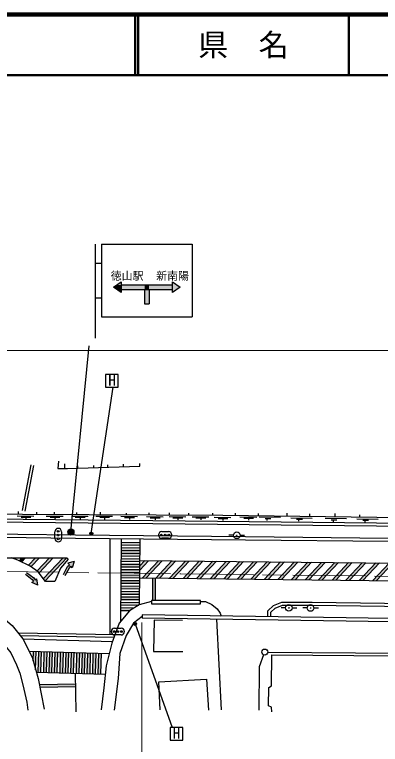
# Model space of a CAD drawing. Units: millimetres at full size, sheet at 1:1000; details may follow other scales. Extents: x 40000 to 680000, y 20000 to 380000.
# Drawn here: x 277850 to 338232, y 259636 to 380000 of the extents above; entities that cross this region are included whole.
import ezdxf
from ezdxf.enums import TextEntityAlignment as Align

# ---------------------------------------------------------------- set-up
doc = ezdxf.new("R2010")
doc.units = ezdxf.units.MM
doc.header["$LTSCALE"] = 1000
doc.linetypes.add('CHAIN', pattern=[18.5, 12, -1.5, 3.5, -1.5])
for name, color, linetype, lineweight in [('M-BGD', 7, 'Continuous', 25), ('M-BGD-EXST', 7, 'Continuous', 25), ('M-BMK', 2, 'CHAIN', 13), ('M-STR-HTXT', 7, 'Continuous', 13), ('M-STR-STRC', 7, 'Continuous', 25), ('M-TTL', 2, 'Continuous', 140), ('M-TTL-LINE', 7, 'Continuous', 50)]:
    doc.layers.add(name, color=color, linetype=linetype, lineweight=lineweight)
doc.layers.add('M-TTL-TXT', color=7, linetype='Continuous')
doc.styles.add('ＭＳ ゴシック', font='')
doc.styles.get('ＭＳ ゴシック').set_extended_font_data('MS Gothic')

msp = doc.modelspace()

# ---------------------------------------------------------------- hatches: boundary and pattern name
at = {"layer": 'M-BGD'}
h = msp.add_hatch(color=256, dxfattribs=at)
edge = h.paths.add_edge_path()
edge.add_ellipse((314522, 294119), major_axis=(-49.2, -9), ratio=1, start_angle=169.62401, end_angle=-10.37599)
h = msp.add_hatch(color=256, dxfattribs=at)
edge = h.paths.add_edge_path()
edge.add_ellipse((323129, 282150), major_axis=(-49.2, -9), ratio=1, start_angle=169.62401, end_angle=-10.37599)
h = msp.add_hatch(color=256, dxfattribs=at)
edge = h.paths.add_edge_path()
edge.add_ellipse((326705, 282134), major_axis=(-49.2, -9), ratio=1, start_angle=169.62401, end_angle=-10.37599)
at = {"layer": 'M-BGD-EXST'}
for points in [[(290768, 294394, 1), (290268, 294394, 1)], [(297986, 279511, 1), (297486, 279511, 1)]]:
    msp.add_hatch(color=256, dxfattribs=at).paths.add_polyline_path(points)
at = {"layer": 'M-STR-STRC'}
for points in [[(294178, 335032), (295428, 335907), (295428, 335407), (295428, 334657), (295428, 334157)], [(295428, 335907), (295428, 335407), (295428, 334657), (295428, 334157), (294178, 335032)], [(294178, 335032), (295428, 335907), (295428, 335407), (295428, 334657), (295428, 334157)], [(303928, 335407), (303928, 335907), (305178, 335032), (303928, 334157), (303928, 334657)], [(303928, 335407), (303928, 335907), (305178, 335032), (303928, 334157), (303928, 334657)], [(303928, 335407), (303928, 335907), (305178, 335032), (303928, 334157), (303928, 334657)], [(294178, 335032), (294713, 335407), (295428, 335407), (295428, 334657), (295428, 334157)], [(295428, 335407), (303928, 335407), (303928, 334657), (300053, 334657), (299303, 334657), (295428, 334657)], [(295428, 335407), (299303, 335407), (299303, 334657), (295428, 334657)], [(295428, 335407), (303928, 335407), (303928, 334657), (300053, 334657), (299303, 334657), (295428, 334657)], [(299303, 335407), (300053, 335407), (300053, 334657), (299303, 334657)], [(299303, 334657), (300053, 334657), (300053, 332282), (299303, 332282)], [(299303, 334657), (300053, 334657), (300053, 332282), (299303, 332282)], [(299303, 334657), (300053, 334657), (300053, 332282), (299303, 332282)], [(300053, 335407), (303928, 335407), (303928, 334657), (300053, 334657)], [(287651, 294669, 1), (286651, 294669, 1)], [(298561, 292957), (295511, 292988), (295507, 292538), (298556, 292507)], [(298552, 292057), (295502, 292088), (295498, 291638), (298547, 291607)], [(279674, 290408), (279055, 290408), (278596, 289922), (279024, 289719)], [(281944, 290407), (281325, 290407), (280165, 289180), (280447, 289046), (280573, 288956)], [(284213, 290406), (283594, 290406), (281559, 288253), (281751, 288115), (281883, 287941)], [(286482, 290405), (285863, 290405), (282619, 286972), (282895, 286609)], [(298534, 290257), (295484, 290288), (295480, 289838), (298530, 289807)], [(298543, 291157), (295493, 291188), (295489, 290738), (298538, 290707)], [(287685, 289821), (287381, 288784), (287141, 289021), (286893, 288769), (286223, 287504), (285914, 287667), (286608, 288978), (286892, 289267), (286652, 289503)], [(298525, 289357), (295475, 289388), (295471, 288938), (298521, 288908)], [(299960, 289937), (299349, 289943), (298522, 289061), (298516, 288396)], [(302202, 289916), (301591, 289921), (298938, 287092), (299548, 287085)], [(304443, 289894), (303832, 289900), (301176, 287067), (301786, 287060)], [(306685, 289872), (306073, 289878), (303414, 287041), (304024, 287034)], [(308926, 289850), (308315, 289856), (305651, 287016), (306262, 287009)], [(311168, 289829), (310556, 289835), (307889, 286990), (308500, 286983)], [(313409, 289807), (312798, 289813), (310127, 286965), (310737, 286958)], [(315650, 289785), (315039, 289791), (312365, 286939), (312975, 286932)], [(317892, 289764), (317281, 289770), (314603, 286914), (315213, 286907)], [(320133, 289742), (319522, 289748), (316841, 286888), (317451, 286881)], [(322375, 289720), (321763, 289726), (319078, 286862), (319689, 286856)], [(324616, 289699), (324005, 289705), (321316, 286837), (321927, 286830)], [(326858, 289677), (326246, 289683), (323554, 286811), (324164, 286804)], [(329099, 289655), (328488, 289661), (325792, 286786), (326402, 286779)], [(331340, 289634), (330729, 289640), (328030, 286760), (328640, 286753)], [(333582, 289612), (332971, 289618), (330268, 286735), (330878, 286728)], [(335823, 289590), (335212, 289596), (332506, 286709), (333116, 286702)], [(338065, 289569), (337453, 289574), (334743, 286684), (335354, 286677)], [(340306, 289547), (339695, 289553), (336981, 286658), (337592, 286651)], [(281661, 285879), (280692, 286356), (280966, 286552), (280761, 286840), (279629, 287716), (279843, 287993), (281016, 287085), (281251, 286755), (281526, 286951)], [(298516, 288458), (295466, 288488), (295462, 288038), (298512, 288008)], [(298498, 286658), (295448, 286688), (295444, 286238), (298494, 286208)], [(298507, 287558), (295457, 287588), (295453, 287138), (298503, 287108)], [(301080, 287068), (300630, 287073), (300630, 283343), (301080, 283343)], [(298489, 285758), (295439, 285788), (295435, 285338), (298485, 285308)], [(298480, 284858), (295430, 284888), (295426, 284438), (298476, 284408)], [(298462, 283058), (295413, 283088), (295408, 282638), (298332, 282609), (298409, 282656), (298459, 282669)], [(298471, 283958), (295422, 283988), (295417, 283538), (298467, 283508)], [(297608, 282166), (295404, 282188), (295399, 281738), (296883, 281723)], [(281402, 274976), (280952, 274989), (280906, 273401), (281314, 271954)], [(282302, 274949), (281852, 274962), (281753, 271564), (282203, 271551)], [(283201, 274923), (282751, 274936), (282653, 271538), (283102, 271525)], [(284101, 274897), (283651, 274910), (283552, 271512), (284002, 271499)], [(285000, 274871), (284551, 274884), (284452, 271485), (284902, 271472)], [(285900, 274845), (285450, 274858), (285351, 271459), (285801, 271446)], [(286800, 274819), (286350, 274832), (286251, 271433), (286701, 271420)], [(287699, 274793), (287249, 274806), (287151, 271407), (287600, 271394)], [(288599, 274766), (288149, 274779), (288050, 271381), (288500, 271368)], [(289499, 274740), (289049, 274753), (288950, 271355), (289400, 271342)], [(290398, 274714), (289948, 274727), (289850, 271329), (290299, 271315)], [(291298, 274688), (290848, 274701), (290749, 271302), (291199, 271289)], [(292197, 274662), (291748, 274675), (291649, 271276), (292099, 271263)], [(287941, 269618), (281917, 269515), (282004, 269066), (287949, 269168)]]:
    msp.add_hatch(color=256, dxfattribs=at).paths.add_polyline_path(points)

# ---------------------------------------------------------------- linework, layer by layer
at = {"layer": 'M-BGD'}
for p, q in [((280549, 305768), (279120, 298187)), ((286140, 305119), (286140, 305934)), ((293243, 305335), (293243, 305765)), ((295853, 305419), (295853, 305861)), ((280974, 305627), (279545, 298116)), ((288291, 305175), (288291, 305587)), ((290905, 305260), (290905, 305643)), ((278276, 297311), (281047, 297287)), ((278483, 297555), (278483, 298036)), ((281518, 297541), (281518, 297959)), ((284462, 297526), (284462, 297959)), ((288123, 297507), (288123, 297882)), ((292048, 297486), (292048, 297920)), ((296334, 297464), (296334, 297793)), ((300058, 297445), (300058, 297844)), ((303399, 297428), (303399, 297818)), ((306612, 297411), (306612, 297793)), ((310567, 297391), (310567, 297767)), ((314318, 297355), (314318, 297767)), ((318120, 297305), (318120, 297742)), ((322843, 297244), (322843, 297792)), ((326555, 297195), (326555, 297652)), ((330765, 297140), (330765, 297716)), ((334837, 297087), (334837, 297523)), ((278919, 297125), (280537, 297125)), ((279728, 297125), (279708, 296784)), ((283081, 297276), (285853, 297253)), ((283724, 297091), (285342, 297091)), ((284533, 297091), (284513, 296750)), ((287232, 297293), (290003, 297270)), ((287874, 297108), (289492, 297108)), ((288683, 297108), (288664, 296767)), ((291263, 297276), (294035, 297253)), ((291906, 297091), (293524, 297091)), ((292715, 297091), (292695, 296750)), ((295372, 297259), (298143, 297236)), ((296014, 297074), (297632, 297074)), ((296823, 297074), (296804, 296733)), ((299608, 297208), (302379, 297185)), ((300250, 297023), (301868, 297023)), ((301059, 297023), (301040, 296682)), ((303354, 297208), (306125, 297185)), ((303996, 297022), (305614, 297022)), ((304805, 297022), (304786, 296682)), ((307147, 297191), (309918, 297168)), ((307790, 297005), (309408, 297005)), ((308599, 297005), (308579, 296665)), ((310793, 297089), (313564, 297066)), ((311436, 296903), (313054, 296903)), ((312245, 296903), (312225, 296563)), ((315048, 297149), (317820, 297125)), ((315691, 296963), (317309, 296963)), ((316500, 296963), (316481, 296622)), ((318206, 297154), (321742, 297103)), ((319191, 296906), (320134, 296906)), ((319512, 296906), (319512, 296584)), ((323419, 297008), (326955, 296956)), ((324404, 296759), (325348, 296759)), ((324726, 296759), (324726, 296438)), ((329110, 296934), (332645, 296883)), ((330095, 296686), (331038, 296686)), ((330416, 296686), (330416, 296364)), ((334350, 296861), (337886, 296809)), ((335335, 296612), (336279, 296612)), ((335657, 296612), (335657, 296291)), ((313972, 294119), (313222, 294119)), ((315072, 294119), (315822, 294119)), ((322579, 282150), (321829, 282150)), ((323679, 282150), (324429, 282150)), ((326155, 282134), (325405, 282134)), ((327255, 282134), (328005, 282134)), ((298904, 280980), (298896, 280430)), ((311162, 280269), (311925, 265354)), ((278415, 278055), (294415, 277765)), ((278792, 277598), (294251, 277318))]:
    msp.add_line(p, q, dxfattribs=at)
for points in [[(464147, 310171), (463915, 294112), (463411, 292482), (461826, 291534), (459727, 291358), (447197, 291585), (424075, 291839), (414095, 292004), (370655, 292604), (339566, 293074), (315960, 293342), (287912, 293620), (259297, 294000), (228250, 294269), (199724, 294177), (182477, 294294), (159177, 294593), (130438, 295021), (126642, 295199), (125131, 296073), (124519, 297021), (124507, 297463)], [(463647, 310179), (463416, 294191), (462990, 292813), (461669, 292022), (459711, 291858), (447204, 292085), (424082, 292339), (414103, 292504), (370662, 293104), (339572, 293574), (315965, 293842), (287918, 294120), (259303, 294500), (228251, 294769), (199725, 294677), (182482, 294794), (159184, 295093), (130454, 295521), (126787, 295693), (125485, 296445), (125015, 297174), (125007, 297455)], [(285114, 306345), (285001, 305119), (286566, 305119), (298504, 305505), (298504, 305959)], [(459752, 299926), (456438, 295372), (384231, 296442), (312218, 297383), (279180, 297553), (253321, 297620), (229534, 297594), (214265, 297661), (156648, 298103), (124509, 298584), (122994, 300391)], [(463416, 294191), (449378, 294456), (417751, 294904), (391262, 295299), (368235, 295649), (342838, 296083), (311360, 296378), (263223, 296877), (216230, 297347), (197745, 297389), (176803, 297436), (152802, 297706), (133957, 297807), (124068, 297970), (66081, 298184)], [(463262, 293694), (449370, 293956), (417744, 294404), (391255, 294799), (368227, 295149), (342832, 295583), (311355, 295878), (263218, 296377), (216227, 296847), (197744, 296889), (176800, 296936), (152798, 297206), (133951, 297307), (124063, 297470), (66082, 297684)], [(269536, 283206), (272028, 282605), (274769, 281481), (277428, 279250), (279231, 277067), (280725, 274041), (281728, 270489), (282712, 265427)], [(300472, 283181), (298409, 282656), (296799, 281672), (295105, 279656), (293887, 276319), (292974, 272599), (292589, 268956), (292141, 265322)], [(308522, 283217), (309335, 283223), (310419, 282703), (311282, 282013), (311768, 281300), (311971, 280808)], [(319627, 280708), (319676, 281663), (320591, 282540), (321964, 283100), (326959, 283089), (454266, 281343)], [(320128, 280701), (320165, 281439), (320868, 282113), (322062, 282600), (326955, 282589), (454259, 280843)], [(298900, 280705), (297458, 279623), (296280, 277574), (295232, 274640), (294963, 270517), (294305, 265257)], [(457419, 278781), (386845, 279660), (332585, 280537), (298904, 280980)], [(269924, 280139), (271568, 279607), (273743, 278284), (275788, 276515), (277234, 274756), (278194, 272748), (278693, 271375), (279204, 269466), (279865, 266599), (280015, 265266)], [(457412, 278231), (386837, 279110), (332577, 279987), (298896, 280430)], [(305592, 280061), (300885, 280107), (300798, 274947), (305604, 274949)], [(319651, 274858), (348608, 274611), (363765, 274432), (378075, 274295), (392030, 274158), (402186, 274067), (413889, 273853), (434457, 273644), (455803, 273417)], [(318910, 274420), (318209, 272446), (318191, 265293)], [(320327, 265034), (320252, 265804), (319763, 266011), (319801, 269018), (320233, 269281), (320309, 274412), (347400, 274176), (347153, 265026)], [(301858, 265342), (301664, 269955), (309537, 270374), (309860, 265277)]]:
    msp.add_lwpolyline(points, dxfattribs=at)
msp.add_lwpolyline([(300472, 282843), (308522, 282843), (308522, 283343), (300472, 283343)], close=True, dxfattribs=at)
for centre, radius in [((314522, 294119), 550), ((314522, 294119), 50), ((323129, 282150), 550), ((323129, 282150), 50), ((326705, 282134), 550), ((326705, 282134), 50), ((319151, 274858), 500)]:
    msp.add_circle(centre, radius, dxfattribs=at)
at = {"layer": 'M-BGD-EXST'}
for p, q in [((294956, 320632), (292856, 320632)), ((292856, 320632), (292856, 318532)), ((294956, 318532), (294956, 320632)), ((290518, 294394), (294100, 318532)), ((292856, 318532), (294956, 318532)), ((297736, 279511), (303873, 262418)), ((305608, 262418), (303508, 262418)), ((303508, 262418), (303508, 260318)), ((305608, 260318), (305608, 262418)), ((303508, 260318), (305608, 260318))]:
    msp.add_line(p, q, dxfattribs=at)
for centre in [(290518, 294394), (297736, 279511)]:
    msp.add_circle(centre, 250, dxfattribs=at)
at = {"layer": 'M-BMK'}
msp.add_lwpolyline([(66097, 290248), (74191, 290195), (106619, 289865), (143242, 289486), (182455, 289014), (204601, 288770), (238937, 288504), (273103, 288156), (305281, 287782), (359064, 287126), (405664, 286744), (441466, 286357), (485942, 285783), (502192, 285715), (507814, 285764), (519241, 286267), (532535, 287226), (544954, 288397), (557773, 289680), (566764, 290577)], dxfattribs=at)
at = {"layer": 'M-STR-HTXT'}
for p, q in [((66030, 324594), (492079, 324594)), ((298844, 279725), (298844, 248747))]:
    msp.add_line(p, q, dxfattribs=at)
at = {"layer": 'M-STR-STRC'}
for p, q in [((291178, 342147), (291178, 326647)), ((292178, 342147), (292178, 330147)), ((292178, 342147), (307178, 342147)), ((307178, 342147), (307178, 330147)), ((291178, 339022), (292178, 339022)), ((294178, 335032), (295428, 335907)), ((295428, 335907), (295428, 334157)), ((303928, 334157), (303928, 335907)), ((303928, 335907), (305178, 335032)), ((295428, 334157), (294178, 335032)), ((295428, 335407), (303928, 335407)), ((295428, 334657), (303928, 334657)), ((299303, 334657), (299303, 332282)), ((300053, 334657), (300053, 332282)), ((305178, 335032), (303928, 334157)), ((291178, 333272), (292178, 333272)), ((299303, 332282), (300053, 332282)), ((292178, 330147), (307178, 330147)), ((287151, 294669), (290176, 325361)), ((284518, 293605), (284502, 294705)), ((285602, 294720), (285618, 293621)), ((302139, 294723), (303239, 294723)), ((293595, 293564), (293578, 277780)), ((295382, 279985), (295517, 293545)), ((295507, 292538), (298556, 292507)), ((295511, 292988), (298561, 292957)), ((298459, 282669), (298566, 293515)), ((303239, 293623), (302139, 293623)), ((295498, 291638), (298547, 291607)), ((295502, 292088), (298552, 292057)), ((278596, 289922), (279055, 290408)), ((279024, 289719), (279674, 290408)), ((280169, 289184), (281325, 290407)), ((280573, 288956), (281944, 290407)), ((281559, 288253), (283594, 290406)), ((281883, 287941), (284213, 290406)), ((282619, 286972), (285863, 290405)), ((282895, 286609), (286482, 290405)), ((295484, 290288), (298534, 290257)), ((295489, 290738), (298538, 290707)), ((295493, 291188), (298543, 291157)), ((287685, 289821), (286652, 289503)), ((286892, 289267), (286652, 289503)), ((287381, 288784), (287141, 289021)), ((287685, 289821), (287381, 288784)), ((295471, 288938), (298521, 288908)), ((295475, 289388), (298525, 289357)), ((295480, 289838), (298530, 289807)), ((298516, 288396), (299960, 289937)), ((298522, 289061), (299349, 289943)), ((298938, 287092), (301591, 289921)), ((299548, 287085), (302202, 289916)), ((301176, 287067), (303832, 289900)), ((301786, 287060), (304443, 289894)), ((303414, 287041), (306073, 289878)), ((304024, 287034), (306685, 289872)), ((305651, 287016), (308315, 289856)), ((306262, 287009), (308926, 289850)), ((307889, 286990), (310556, 289835)), ((308500, 286983), (311168, 289829)), ((310127, 286965), (312798, 289813)), ((310737, 286958), (313409, 289807)), ((312365, 286939), (315039, 289791)), ((312975, 286932), (315650, 289785)), ((314603, 286914), (317281, 289770)), ((315213, 286907), (317892, 289764)), ((316841, 286888), (319522, 289748)), ((317451, 286881), (320133, 289742)), ((319078, 286862), (321763, 289726)), ((319689, 286856), (322375, 289720)), ((321316, 286837), (324005, 289705)), ((321927, 286830), (324616, 289699)), ((323554, 286811), (326246, 289683)), ((324164, 286804), (326858, 289677)), ((325792, 286786), (328488, 289661)), ((326402, 286779), (329099, 289655)), ((328030, 286760), (330729, 289640)), ((328640, 286753), (331340, 289634)), ((330268, 286735), (332971, 289618)), ((330878, 286728), (333582, 289612)), ((332506, 286709), (335212, 289596)), ((333116, 286702), (335823, 289590)), ((334743, 286684), (337453, 289574)), ((335354, 286677), (338065, 289569)), ((336981, 286658), (339695, 289553)), ((337592, 286651), (340306, 289547)), ((295462, 288038), (298512, 288008)), ((295466, 288488), (298516, 288458)), ((280692, 286356), (280966, 286552)), ((281251, 286755), (281526, 286951)), ((281661, 285879), (281526, 286951)), ((295448, 286688), (298498, 286658)), ((295453, 287138), (298503, 287108)), ((295457, 287588), (298507, 287558)), ((298503, 287097), (451137, 285357)), ((300630, 287073), (300630, 283343)), ((301080, 287068), (301080, 283343)), ((281661, 285879), (280692, 286356)), ((295435, 285338), (298485, 285308)), ((295439, 285788), (298489, 285758)), ((295444, 286238), (298494, 286208)), ((295426, 284438), (298476, 284408)), ((295430, 284888), (298480, 284858)), ((295413, 283088), (298462, 283058)), ((295417, 283538), (298467, 283508)), ((295422, 283988), (298471, 283958)), ((295399, 281738), (296883, 281723)), ((295404, 282188), (297608, 282166)), ((295408, 282638), (298332, 282609)), ((294341, 278790), (295441, 278790)), ((279231, 277067), (294000, 276630)), ((295441, 277690), (294341, 277690)), ((280247, 275009), (293471, 274625)), ((280906, 273401), (280952, 274989)), ((281314, 271954), (281402, 274976)), ((281753, 271564), (281852, 274962)), ((282203, 271551), (282302, 274949)), ((282653, 271538), (282751, 274936)), ((283102, 271525), (283201, 274923)), ((283552, 271512), (283651, 274910)), ((284002, 271499), (284101, 274897)), ((284452, 271485), (284551, 274884)), ((284902, 271472), (285000, 274871)), ((285351, 271459), (285450, 274858)), ((285801, 271446), (285900, 274845)), ((286251, 271433), (286350, 274832)), ((286701, 271420), (286800, 274819)), ((287151, 271407), (287249, 274806)), ((287600, 271394), (287699, 274793)), ((288050, 271381), (288149, 274779)), ((288500, 271368), (288599, 274766)), ((288950, 271355), (289049, 274753)), ((289400, 271342), (289499, 274740)), ((289850, 271329), (289948, 274727)), ((290299, 271315), (290398, 274714)), ((290749, 271302), (290848, 274701)), ((291199, 271289), (291298, 274688)), ((291649, 271276), (291748, 274675)), ((292099, 271263), (292197, 274662)), ((281422, 271574), (292830, 271242)), ((288020, 265004), (287911, 271385)), ((281917, 269515), (287941, 269618)), ((282004, 269066), (287949, 269168))]:
    msp.add_line(p, q, dxfattribs=at)
for points in [[(272573, 290411), (286482, 290405), (286669, 290200), (285421, 288711), (284489, 286477), (282980, 286496), (281751, 288115), (280447, 289046), (278361, 290033), (277355, 290409)], [(285914, 287667), (286608, 288978), (286892, 289267)], [(286223, 287504), (286893, 288769), (287141, 289021)], [(298531, 289951), (351803, 289436), (363226, 288611), (371538, 287888), (384132, 286773), (389405, 286061)], [(279629, 287716), (280761, 286840), (280966, 286552)], [(279843, 287993), (281016, 287085), (281251, 286755)]]:
    msp.add_lwpolyline(points, dxfattribs=at)
for centre, radius in [((285046, 294778), 150), ((287151, 294669), 500), ((285054, 294158), 150), ((302073, 294167), 150), ((302693, 294167), 150), ((303313, 294167), 150), ((285063, 293538), 150), ((294276, 278234), 150), ((294896, 278234), 150), ((295516, 278234), 150)]:
    msp.add_circle(centre, radius, dxfattribs=at)
for centre, start, end in [((285052, 294713), 90.80577, 180.80577), ((285052, 294713), 0.80577, 90.80577), ((302139, 294173), 90, 180), ((302139, 294173), 180, 270), ((303239, 294173), 0, 90), ((303239, 294173), 270, 0), ((285068, 293613), 180.80577, 270.80577), ((285068, 293613), 270.80577, 0.80577), ((294341, 278240), 90, 180), ((294341, 278240), 180, 270), ((295441, 278240), 0, 90), ((295441, 278240), 270, 0)]:
    msp.add_arc(centre, 550, start, end, dxfattribs=at)
at = {"layer": 'M-TTL'}
msp.add_line((680000, 380000), (40000, 380000), dxfattribs=at)
at = {"layer": 'M-TTL-LINE'}
for p, q in [((297750, 380000), (297750, 370000)), ((298250, 380000), (298250, 370000)), ((333000, 380000), (333000, 370000)), ((40000, 370000), (680000, 370000))]:
    msp.add_line(p, q, dxfattribs=at)

# ---------------------------------------------------------------- texts
at = {"layer": 'M-BGD-EXST', "style": 'ＭＳ ゴシック'}
for p in [(293309, 318224), (303961, 260010)]:
    msp.add_text('H', height=1833, dxfattribs=at).set_placement(p, align=Align.BOTTOM_LEFT)
at = {"layer": 'M-STR-STRC', "style": 'ＭＳ ゴシック'}
for s, p in [('徳山駅', (296428, 336907)), ('新南陽', (303928, 336907))]:
    msp.add_text(s, height=1320, dxfattribs=at).set_placement(p, align=Align.MIDDLE_CENTER)
at = {"layer": 'M-TTL-TXT', "style": 'ＭＳ ゴシック'}
msp.add_text('県\u3000名', height=3666, dxfattribs=at).set_placement((315625, 375000), align=Align.MIDDLE_CENTER)

doc.saveas('drawing.dxf')
